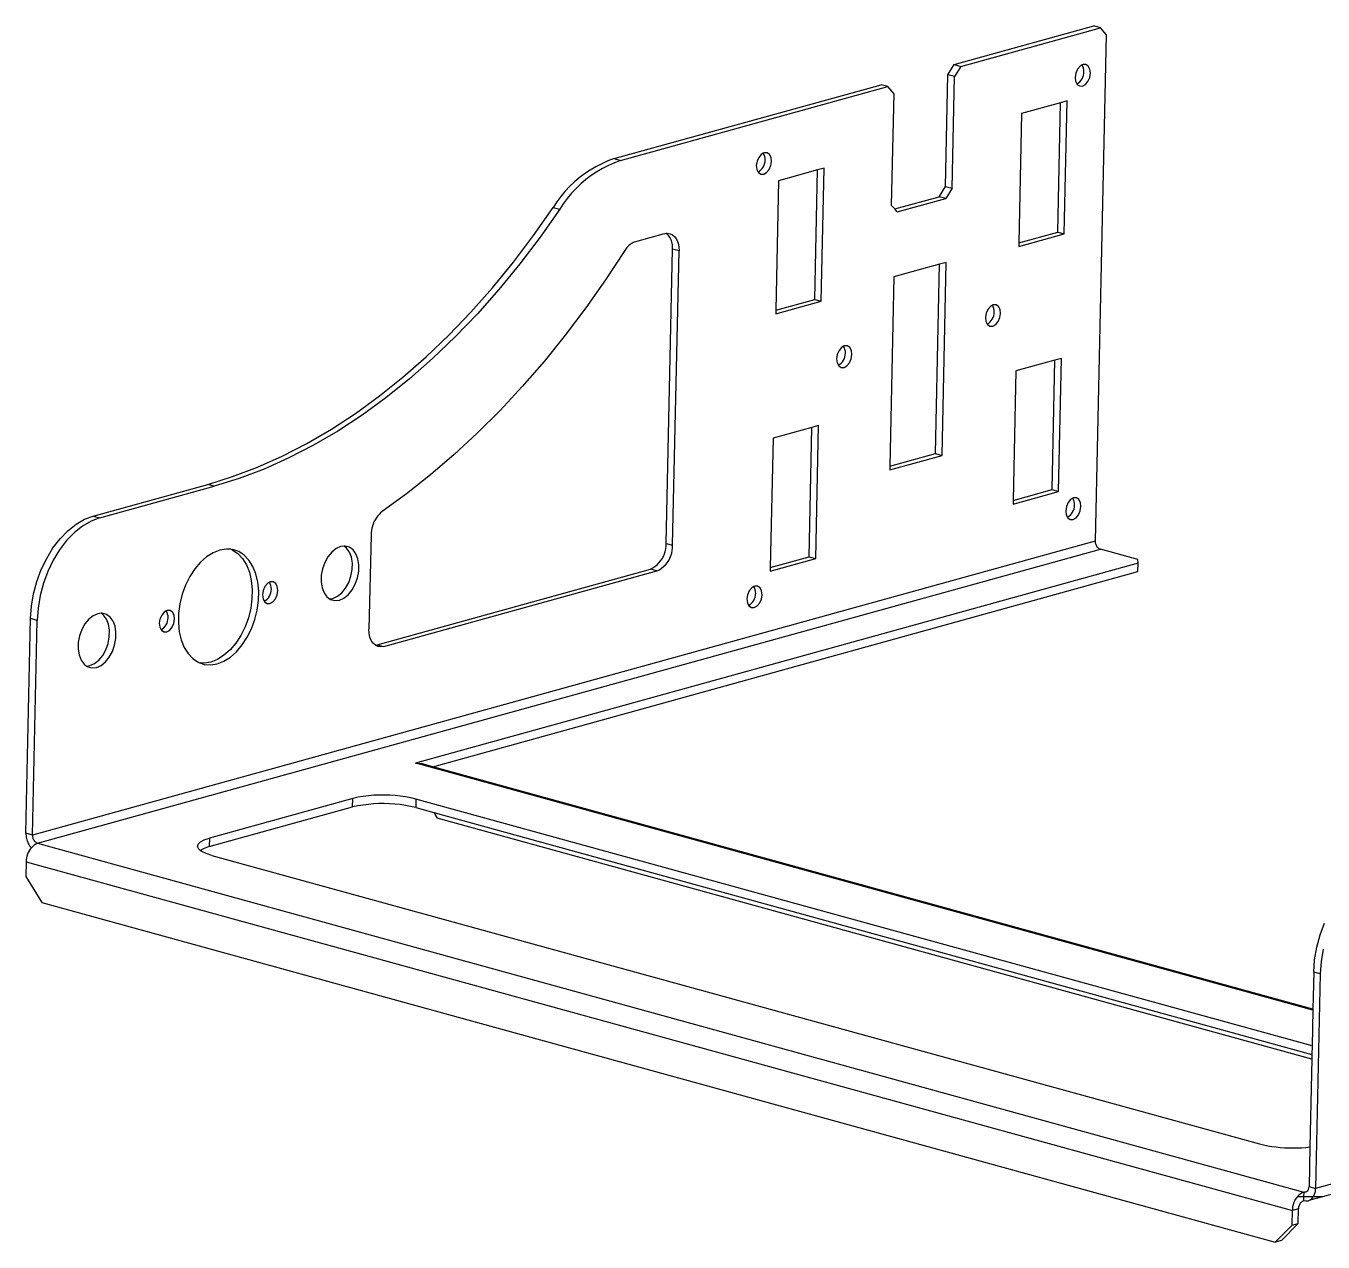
# Model space of a CAD drawing. Extents: x -582 to 53, y -1464 to -1083.
# Drawn here: x -363.2 to -290.6, y -1448.7 to -1380.6 of the extents above; entities that cross this region are included whole.
import ezdxf

# ---------------------------------------------------------------- set-up
doc = ezdxf.new("R2010")
doc.units = 0
doc.layers.add('Layer0', color=7, linetype='Continuous', true_color=0xffffff)

msp = doc.modelspace()

# ---------------------------------------------------------------- linework, layer by layer
at = {"layer": 'Layer0'}
for p, q in [((-311.242, -1382.789), (-303.422, -1380.625)), ((-310.875, -1382.89), (-303.056, -1380.726)), ((-303.056, -1380.726), (-303.422, -1380.625)), ((-302.726, -1381.113), (-303.056, -1380.726)), ((-302.726, -1381.113), (-303.343, -1409.467)), ((-311.592, -1383.364), (-311.242, -1382.789)), ((-311.242, -1382.789), (-310.875, -1382.89)), ((-310.875, -1382.89), (-311.226, -1383.465)), ((-304.334, -1383.046), (-304.431, -1383.267)), ((-304.194, -1382.878), (-304.334, -1383.046)), ((-304.08, -1382.805), (-304.194, -1382.878)), ((-304.03, -1382.787), (-304.08, -1382.805)), ((-304.034, -1382.897), (-304.08, -1382.805)), ((-304.002, -1382.994), (-304.034, -1382.897)), ((-303.868, -1382.788), (-304.03, -1382.787)), ((-303.982, -1383.094), (-304.002, -1382.994)), ((-303.983, -1383.298), (-303.976, -1383.196)), ((-303.976, -1383.196), (-303.982, -1383.094)), ((-303.733, -1382.88), (-303.868, -1382.788)), ((-303.645, -1383.049), (-303.733, -1382.88)), ((-303.618, -1383.27), (-303.645, -1383.049)), ((-330.28, -1388.057), (-315.321, -1383.918)), ((-314.955, -1384.019), (-315.321, -1383.918)), ((-311.728, -1389.611), (-311.592, -1383.364)), ((-311.226, -1383.465), (-311.592, -1383.364)), ((-311.361, -1389.712), (-311.226, -1383.465)), ((-304.431, -1383.267), (-304.468, -1383.505)), ((-304.468, -1383.505), (-304.441, -1383.726)), ((-304.441, -1383.726), (-304.373, -1383.87)), ((-304.373, -1383.87), (-304.287, -1383.814)), ((-304.373, -1383.87), (-304.353, -1383.896)), ((-304.353, -1383.896), (-304.218, -1383.988)), ((-304.287, -1383.814), (-304.209, -1383.748)), ((-304.218, -1383.988), (-304.056, -1383.989)), ((-304.209, -1383.748), (-304.141, -1383.671)), ((-304.141, -1383.671), (-304.083, -1383.587)), ((-304.083, -1383.587), (-304.037, -1383.495)), ((-304.056, -1383.989), (-303.892, -1383.898)), ((-304.037, -1383.495), (-304.003, -1383.399)), ((-304.003, -1383.399), (-303.983, -1383.298)), ((-303.892, -1383.898), (-303.752, -1383.729)), ((-303.752, -1383.729), (-303.655, -1383.509)), ((-303.655, -1383.509), (-303.618, -1383.27)), ((-329.914, -1388.158), (-314.955, -1384.019)), ((-314.625, -1384.405), (-314.955, -1384.019)), ((-314.625, -1384.405), (-314.761, -1390.653)), ((-305.29, -1384.927), (-307.469, -1385.53)), ((-305.447, -1392.172), (-305.29, -1384.927)), ((-304.919, -1384.824), (-305.29, -1384.927)), ((-305.081, -1392.273), (-304.919, -1384.824)), ((-307.469, -1385.53), (-307.626, -1392.775)), ((-330.969, -1388.338), (-331.3, -1388.507)), ((-330.628, -1388.187), (-330.969, -1388.338)), ((-330.28, -1388.057), (-330.628, -1388.187)), ((-330.262, -1388.288), (-330.602, -1388.438)), ((-330.28, -1388.057), (-329.914, -1388.158)), ((-329.914, -1388.158), (-330.262, -1388.288)), ((-322.279, -1388.206), (-322.317, -1388.445)), ((-322.183, -1387.985), (-322.279, -1388.206)), ((-322.042, -1387.817), (-322.183, -1387.985)), ((-321.928, -1387.744), (-322.042, -1387.817)), ((-321.879, -1387.726), (-321.928, -1387.744)), ((-321.883, -1387.836), (-321.928, -1387.744)), ((-321.886, -1388.435), (-321.852, -1388.338)), ((-321.85, -1387.933), (-321.883, -1387.836)), ((-321.717, -1387.727), (-321.879, -1387.726)), ((-321.852, -1388.338), (-321.831, -1388.238)), ((-321.83, -1388.033), (-321.85, -1387.933)), ((-321.831, -1388.238), (-321.824, -1388.135)), ((-321.824, -1388.135), (-321.83, -1388.033)), ((-321.582, -1387.819), (-321.717, -1387.727)), ((-321.494, -1387.988), (-321.582, -1387.819)), ((-321.504, -1388.448), (-321.467, -1388.209)), ((-321.467, -1388.209), (-321.494, -1387.988)), ((-331.929, -1388.902), (-332.226, -1389.126)), ((-331.62, -1388.695), (-331.929, -1388.902)), ((-331.563, -1389.003), (-331.86, -1389.227)), ((-331.3, -1388.507), (-331.62, -1388.695)), ((-331.254, -1388.796), (-331.563, -1389.003)), ((-330.933, -1388.608), (-331.254, -1388.796)), ((-330.602, -1388.438), (-330.933, -1388.608)), ((-322.317, -1388.445), (-322.289, -1388.665)), ((-322.289, -1388.665), (-322.221, -1388.809)), ((-322.221, -1388.809), (-322.136, -1388.753)), ((-322.221, -1388.809), (-322.201, -1388.835)), ((-322.201, -1388.835), (-322.066, -1388.927)), ((-322.136, -1388.753), (-322.058, -1388.687)), ((-322.066, -1388.927), (-321.905, -1388.928)), ((-322.058, -1388.687), (-321.989, -1388.61)), ((-321.989, -1388.61), (-321.932, -1388.526)), ((-321.932, -1388.526), (-321.886, -1388.435)), ((-321.905, -1388.928), (-321.741, -1388.837)), ((-321.741, -1388.837), (-321.6, -1388.669)), ((-321.6, -1388.669), (-321.504, -1388.448)), ((-318.889, -1388.69), (-321.068, -1389.293)), ((-319.046, -1395.936), (-318.889, -1388.69)), ((-318.518, -1388.588), (-318.889, -1388.69)), ((-318.68, -1396.037), (-318.518, -1388.588)), ((-332.778, -1389.624), (-333.032, -1389.896)), ((-332.509, -1389.367), (-332.778, -1389.624)), ((-332.412, -1389.725), (-332.665, -1389.997)), ((-332.226, -1389.126), (-332.509, -1389.367)), ((-332.143, -1389.468), (-332.412, -1389.725)), ((-331.86, -1389.227), (-332.143, -1389.468)), ((-321.068, -1389.293), (-321.225, -1396.538)), ((-312.078, -1390.186), (-311.728, -1389.611)), ((-311.728, -1389.611), (-311.361, -1389.712)), ((-311.361, -1389.712), (-311.712, -1390.287)), ((-333.49, -1390.481), (-333.692, -1390.793)), ((-333.269, -1390.182), (-333.49, -1390.481)), ((-333.032, -1389.896), (-333.269, -1390.182)), ((-332.903, -1390.283), (-333.123, -1390.582)), ((-332.665, -1389.997), (-332.903, -1390.283)), ((-314.571, -1390.876), (-312.078, -1390.186)), ((-314.432, -1391.039), (-311.712, -1390.287)), ((-311.712, -1390.287), (-312.078, -1390.186)), ((-334.786, -1392.354), (-333.692, -1390.793)), ((-333.326, -1390.894), (-334.419, -1392.455)), ((-333.692, -1390.793), (-333.326, -1390.894)), ((-333.123, -1390.582), (-333.326, -1390.894)), ((-314.571, -1390.876), (-314.761, -1390.653)), ((-314.432, -1391.039), (-314.571, -1390.876)), ((-335.92, -1393.852), (-334.786, -1392.354)), ((-334.419, -1392.455), (-335.553, -1393.953)), ((-327.468, -1392.259), (-329.09, -1392.707)), ((-327.468, -1392.259), (-327.355, -1392.238)), ((-327.355, -1392.238), (-327.303, -1392.236)), ((-327.295, -1392.295), (-327.355, -1392.238)), ((-327.303, -1392.236), (-327.145, -1392.26)), ((-327.241, -1392.356), (-327.295, -1392.295)), ((-327.191, -1392.422), (-327.241, -1392.356)), ((-327.146, -1392.491), (-327.191, -1392.422)), ((-327.108, -1392.563), (-327.146, -1392.491)), ((-327.145, -1392.26), (-327.001, -1392.33)), ((-327.075, -1392.639), (-327.108, -1392.563)), ((-327.048, -1392.717), (-327.075, -1392.639)), ((-327.001, -1392.33), (-326.875, -1392.444)), ((-326.875, -1392.444), (-326.773, -1392.597)), ((-326.773, -1392.597), (-326.699, -1392.783)), ((-307.631, -1392.979), (-305.081, -1392.273)), ((-307.626, -1392.775), (-305.447, -1392.172)), ((-305.447, -1392.172), (-305.081, -1392.273)), ((-329.682, -1393.2), (-330.757, -1394.834)), ((-329.648, -1393.144), (-329.682, -1393.2)), ((-329.611, -1393.09), (-329.648, -1393.144)), ((-329.57, -1393.038), (-329.611, -1393.09)), ((-329.526, -1392.989), (-329.57, -1393.038)), ((-329.48, -1392.943), (-329.526, -1392.989)), ((-329.431, -1392.9), (-329.48, -1392.943)), ((-329.379, -1392.859), (-329.431, -1392.9)), ((-329.325, -1392.822), (-329.379, -1392.859)), ((-329.269, -1392.788), (-329.325, -1392.822)), ((-329.211, -1392.757), (-329.269, -1392.788)), ((-329.151, -1392.731), (-329.211, -1392.757)), ((-329.09, -1392.707), (-329.151, -1392.731)), ((-327.369, -1409.608), (-327.011, -1393.124)), ((-327.028, -1392.796), (-327.048, -1392.717)), ((-327.014, -1392.878), (-327.028, -1392.796)), ((-327.006, -1392.959), (-327.014, -1392.878)), ((-327.011, -1393.124), (-327.005, -1393.042)), ((-326.645, -1393.225), (-327.011, -1393.124)), ((-327.005, -1393.042), (-327.006, -1392.959)), ((-327.003, -1409.709), (-326.645, -1393.225)), ((-326.699, -1392.783), (-326.656, -1392.995)), ((-326.656, -1392.995), (-326.645, -1393.225)), ((-307.626, -1392.775), (-307.631, -1392.979)), ((-337.091, -1395.284), (-335.92, -1393.852)), ((-335.553, -1393.953), (-336.725, -1395.385)), ((-312.059, -1393.966), (-314.612, -1394.672)), ((-312.29, -1404.575), (-312.059, -1393.966)), ((-311.688, -1393.863), (-312.059, -1393.966)), ((-311.923, -1404.676), (-311.688, -1393.863)), ((-330.757, -1394.834), (-331.87, -1396.416)), ((-314.612, -1394.672), (-314.843, -1405.281)), ((-338.298, -1396.648), (-337.091, -1395.284)), ((-336.725, -1395.385), (-337.931, -1396.749)), ((-321.23, -1396.742), (-318.68, -1396.037)), ((-321.225, -1396.538), (-319.046, -1395.936)), ((-319.046, -1395.936), (-318.68, -1396.037)), ((-309.217, -1396.329), (-309.358, -1396.498)), ((-309.103, -1396.257), (-309.217, -1396.329)), ((-309.053, -1396.239), (-309.103, -1396.257)), ((-309.058, -1396.348), (-309.103, -1396.257)), ((-308.892, -1396.239), (-309.053, -1396.239)), ((-308.757, -1396.332), (-308.892, -1396.239)), ((-308.669, -1396.501), (-308.757, -1396.332)), ((-339.536, -1397.938), (-338.298, -1396.648)), ((-337.931, -1396.749), (-339.17, -1398.039)), ((-331.87, -1396.416), (-333.02, -1397.941)), ((-321.225, -1396.538), (-321.23, -1396.742)), ((-309.454, -1396.718), (-309.491, -1396.957)), ((-309.491, -1396.957), (-309.464, -1397.178)), ((-309.358, -1396.498), (-309.454, -1396.718)), ((-309.164, -1397.123), (-309.106, -1397.039)), ((-309.106, -1397.039), (-309.06, -1396.947)), ((-309.06, -1396.947), (-309.027, -1396.85)), ((-309.025, -1396.445), (-309.058, -1396.348)), ((-309.027, -1396.85), (-309.006, -1396.75)), ((-309.005, -1396.546), (-309.025, -1396.445)), ((-309.006, -1396.75), (-308.999, -1396.648)), ((-308.999, -1396.648), (-309.005, -1396.546)), ((-308.775, -1397.181), (-308.679, -1396.961)), ((-308.679, -1396.961), (-308.641, -1396.722)), ((-308.641, -1396.722), (-308.669, -1396.501)), ((-309.464, -1397.178), (-309.396, -1397.321)), ((-309.396, -1397.321), (-309.31, -1397.266)), ((-309.396, -1397.321), (-309.376, -1397.347)), ((-309.376, -1397.347), (-309.241, -1397.439)), ((-309.31, -1397.266), (-309.233, -1397.199)), ((-309.241, -1397.439), (-309.079, -1397.44)), ((-309.233, -1397.199), (-309.164, -1397.123)), ((-309.079, -1397.44), (-308.916, -1397.349)), ((-308.916, -1397.349), (-308.775, -1397.181)), ((-340.804, -1399.154), (-339.536, -1397.938)), ((-339.17, -1398.039), (-340.438, -1399.255)), ((-333.02, -1397.941), (-334.203, -1399.407)), ((-342.098, -1400.291), (-340.804, -1399.154)), ((-317.783, -1399.023), (-317.821, -1399.262)), ((-317.687, -1398.803), (-317.783, -1399.023)), ((-317.546, -1398.634), (-317.687, -1398.803)), ((-317.432, -1398.561), (-317.546, -1398.634)), ((-317.383, -1398.544), (-317.432, -1398.561)), ((-317.387, -1398.653), (-317.432, -1398.561)), ((-317.39, -1399.252), (-317.356, -1399.155)), ((-317.354, -1398.75), (-317.387, -1398.653)), ((-317.221, -1398.544), (-317.383, -1398.544)), ((-317.356, -1399.155), (-317.335, -1399.055)), ((-317.334, -1398.851), (-317.354, -1398.75)), ((-317.335, -1399.055), (-317.328, -1398.953)), ((-317.328, -1398.953), (-317.334, -1398.851)), ((-317.086, -1398.636), (-317.221, -1398.544)), ((-316.998, -1398.806), (-317.086, -1398.636)), ((-317.008, -1399.266), (-316.971, -1399.027)), ((-316.971, -1399.027), (-316.998, -1398.806)), ((-340.438, -1399.255), (-341.732, -1400.392)), ((-334.203, -1399.407), (-335.418, -1400.812)), ((-317.821, -1399.262), (-317.793, -1399.483)), ((-317.793, -1399.483), (-317.726, -1399.626)), ((-317.726, -1399.626), (-317.64, -1399.571)), ((-317.726, -1399.626), (-317.705, -1399.652)), ((-317.705, -1399.652), (-317.57, -1399.744)), ((-317.64, -1399.571), (-317.562, -1399.504)), ((-317.57, -1399.744), (-317.409, -1399.745)), ((-317.562, -1399.504), (-317.494, -1399.428)), ((-317.494, -1399.428), (-317.436, -1399.343)), ((-317.436, -1399.343), (-317.39, -1399.252)), ((-317.409, -1399.745), (-317.245, -1399.654)), ((-317.245, -1399.654), (-317.104, -1399.486)), ((-317.104, -1399.486), (-317.008, -1399.266)), ((-307.782, -1399.947), (-307.94, -1407.193)), ((-305.603, -1399.344), (-307.782, -1399.947)), ((-305.761, -1406.59), (-305.603, -1399.344)), ((-305.232, -1399.242), (-305.603, -1399.344)), ((-305.394, -1406.691), (-305.232, -1399.242)), ((-343.416, -1401.347), (-342.098, -1400.291)), ((-341.732, -1400.392), (-343.049, -1401.448)), ((-344.753, -1402.32), (-343.416, -1401.347)), ((-335.418, -1400.812), (-336.664, -1402.153)), ((-343.049, -1401.448), (-344.387, -1402.421)), ((-346.108, -1403.207), (-344.753, -1402.32)), ((-344.387, -1402.421), (-345.742, -1403.308)), ((-336.664, -1402.153), (-337.936, -1403.427)), ((-347.477, -1404.007), (-346.108, -1403.207)), ((-345.742, -1403.308), (-347.11, -1404.108)), ((-337.936, -1403.427), (-339.234, -1404.632)), ((-319.202, -1403.108), (-321.381, -1403.71)), ((-319.36, -1410.353), (-319.202, -1403.108)), ((-318.831, -1403.005), (-319.202, -1403.108)), ((-318.993, -1410.454), (-318.831, -1403.005)), ((-348.857, -1404.717), (-347.477, -1404.007)), ((-347.11, -1404.108), (-348.49, -1404.818)), ((-321.381, -1403.71), (-321.539, -1410.956)), ((-350.244, -1405.336), (-348.857, -1404.717)), ((-348.49, -1404.818), (-349.877, -1405.437)), ((-339.234, -1404.632), (-340.555, -1405.766)), ((-314.847, -1405.485), (-311.923, -1404.676)), ((-314.843, -1405.281), (-312.29, -1404.575)), ((-312.29, -1404.575), (-311.923, -1404.676)), ((-351.635, -1405.862), (-350.244, -1405.336)), ((-349.877, -1405.437), (-351.269, -1405.963)), ((-340.555, -1405.766), (-341.896, -1406.826)), ((-314.843, -1405.281), (-314.847, -1405.485)), ((-359.439, -1408.068), (-353.028, -1406.295)), ((-359.072, -1408.169), (-352.662, -1406.395)), ((-353.028, -1406.295), (-351.635, -1405.862)), ((-352.662, -1406.395), (-353.028, -1406.295)), ((-351.269, -1405.963), (-352.662, -1406.395)), ((-341.896, -1406.826), (-343.255, -1407.812)), ((-307.944, -1407.396), (-305.394, -1406.691)), ((-307.94, -1407.193), (-307.944, -1407.396)), ((-307.94, -1407.193), (-305.761, -1406.59)), ((-305.761, -1406.59), (-305.394, -1406.691)), ((-304.721, -1407.147), (-304.862, -1407.315)), ((-304.607, -1407.074), (-304.721, -1407.147)), ((-304.557, -1407.056), (-304.607, -1407.074)), ((-304.562, -1407.166), (-304.607, -1407.074)), ((-304.529, -1407.263), (-304.562, -1407.166)), ((-304.396, -1407.057), (-304.557, -1407.056)), ((-304.261, -1407.149), (-304.396, -1407.057)), ((-304.173, -1407.318), (-304.261, -1407.149)), ((-343.35, -1407.895), (-343.439, -1407.984)), ((-343.255, -1407.812), (-343.35, -1407.895)), ((-304.958, -1407.536), (-304.996, -1407.775)), ((-304.996, -1407.775), (-304.968, -1407.995)), ((-304.862, -1407.315), (-304.958, -1407.536)), ((-304.737, -1408.017), (-304.668, -1407.941)), ((-304.668, -1407.941), (-304.611, -1407.856)), ((-304.611, -1407.856), (-304.565, -1407.765)), ((-304.565, -1407.765), (-304.531, -1407.668)), ((-304.531, -1407.668), (-304.51, -1407.568)), ((-304.509, -1407.363), (-304.529, -1407.263)), ((-304.51, -1407.568), (-304.503, -1407.465)), ((-304.503, -1407.465), (-304.509, -1407.363)), ((-304.279, -1407.999), (-304.183, -1407.778)), ((-304.183, -1407.778), (-304.146, -1407.539)), ((-304.146, -1407.539), (-304.173, -1407.318)), ((-360.861, -1408.894), (-360.401, -1408.528)), ((-360.034, -1408.629), (-360.494, -1408.995)), ((-360.401, -1408.528), (-359.924, -1408.251)), ((-359.557, -1408.352), (-360.034, -1408.629)), ((-359.924, -1408.251), (-359.439, -1408.068)), ((-359.072, -1408.169), (-359.557, -1408.352)), ((-359.439, -1408.068), (-359.072, -1408.169)), ((-343.812, -1408.634), (-343.845, -1408.756)), ((-343.771, -1408.515), (-343.812, -1408.634)), ((-343.721, -1408.4), (-343.771, -1408.515)), ((-343.662, -1408.288), (-343.721, -1408.4)), ((-343.595, -1408.181), (-343.662, -1408.288)), ((-343.521, -1408.08), (-343.595, -1408.181)), ((-343.439, -1407.984), (-343.521, -1408.08)), ((-304.968, -1407.995), (-304.9, -1408.139)), ((-304.9, -1408.139), (-304.815, -1408.083)), ((-304.9, -1408.139), (-304.88, -1408.165)), ((-304.88, -1408.165), (-304.745, -1408.257)), ((-304.815, -1408.083), (-304.737, -1408.017)), ((-304.745, -1408.257), (-304.584, -1408.258)), ((-304.584, -1408.258), (-304.42, -1408.167)), ((-304.42, -1408.167), (-304.279, -1407.999)), ((-361.691, -1409.858), (-361.293, -1409.34)), ((-361.293, -1409.34), (-360.861, -1408.894)), ((-360.494, -1408.995), (-360.927, -1409.441)), ((-343.887, -1409.131), (-344.001, -1414.413)), ((-343.882, -1409.005), (-343.887, -1409.131)), ((-343.868, -1408.88), (-343.882, -1409.005)), ((-343.845, -1408.756), (-343.868, -1408.88)), ((-303.343, -1409.467), (-362.838, -1425.93)), ((-362.553, -1426.396), (-303.058, -1409.932)), ((-362.044, -1410.438), (-361.691, -1409.858)), ((-361.324, -1409.959), (-361.678, -1410.539)), ((-360.927, -1409.441), (-361.324, -1409.959)), ((-352.725, -1410.122), (-353.088, -1410.351)), ((-352.353, -1409.976), (-352.725, -1410.122)), ((-351.983, -1409.917), (-352.353, -1409.976)), ((-351.729, -1409.929), (-351.983, -1409.917)), ((-351.705, -1409.94), (-351.729, -1409.929)), ((-351.656, -1409.962), (-351.705, -1409.94)), ((-351.626, -1409.946), (-351.656, -1409.962)), ((-351.656, -1409.962), (-351.351, -1410.164)), ((-351.289, -1410.063), (-351.626, -1409.946)), ((-350.984, -1410.265), (-351.289, -1410.063)), ((-346.088, -1410.085), (-346.303, -1410.349)), ((-345.845, -1409.891), (-346.088, -1410.085)), ((-345.59, -1409.777), (-345.845, -1409.891)), ((-345.398, -1409.748), (-345.59, -1409.777)), ((-345.337, -1409.75), (-345.398, -1409.748)), ((-345.26, -1409.859), (-345.398, -1409.748)), ((-345.1, -1409.812), (-345.337, -1409.75)), ((-345.096, -1410.083), (-345.26, -1409.859)), ((-344.894, -1409.96), (-345.1, -1409.812)), ((-344.984, -1410.37), (-345.096, -1410.083)), ((-344.73, -1410.184), (-344.894, -1409.96)), ((-327.461, -1410.191), (-327.416, -1410.05)), ((-327.416, -1410.05), (-327.386, -1409.904)), ((-327.386, -1409.904), (-327.37, -1409.756)), ((-327.37, -1409.756), (-327.369, -1409.608)), ((-327.369, -1409.608), (-327.003, -1409.709)), ((-327.05, -1410.15), (-327.02, -1410.005)), ((-327.02, -1410.005), (-327.004, -1409.857)), ((-327.004, -1409.857), (-327.003, -1409.709)), ((-303.343, -1409.467), (-303.344, -1409.515)), ((-303.344, -1409.515), (-303.34, -1409.564)), ((-303.34, -1409.564), (-303.331, -1409.611)), ((-303.331, -1409.611), (-303.317, -1409.658)), ((-303.317, -1409.658), (-303.298, -1409.702)), ((-303.298, -1409.702), (-303.275, -1409.745)), ((-303.275, -1409.745), (-303.247, -1409.785)), ((-303.247, -1409.785), (-303.216, -1409.822)), ((-303.216, -1409.822), (-303.181, -1409.856)), ((-303.181, -1409.856), (-303.143, -1409.885)), ((-303.143, -1409.885), (-303.101, -1409.911)), ((-303.101, -1409.911), (-303.058, -1409.932)), ((-300.969, -1410.508), (-303.058, -1409.932)), ((-362.347, -1411.067), (-362.044, -1410.438)), ((-361.678, -1410.539), (-361.98, -1411.168)), ((-353.433, -1410.657), (-353.751, -1411.03)), ((-353.088, -1410.351), (-353.433, -1410.657)), ((-351.351, -1410.164), (-351.085, -1410.444)), ((-351.085, -1410.444), (-350.865, -1410.796)), ((-350.718, -1410.545), (-350.984, -1410.265)), ((-350.865, -1410.796), (-350.698, -1411.209)), ((-350.499, -1410.897), (-350.718, -1410.545)), ((-346.479, -1410.667), (-346.605, -1411.021)), ((-346.303, -1410.349), (-346.479, -1410.667)), ((-344.931, -1410.705), (-344.984, -1410.37)), ((-344.939, -1411.067), (-344.931, -1410.705)), ((-344.618, -1410.471), (-344.73, -1410.184)), ((-344.564, -1410.806), (-344.618, -1410.471)), ((-344.572, -1411.168), (-344.564, -1410.806)), ((-300.942, -1410.703), (-341.399, -1421.898)), ((-327.99, -1410.894), (-327.874, -1410.8)), ((-327.874, -1410.8), (-327.768, -1410.696)), ((-327.768, -1410.696), (-327.673, -1410.582)), ((-327.673, -1410.582), (-327.59, -1410.459)), ((-327.59, -1410.459), (-327.518, -1410.328)), ((-327.518, -1410.328), (-327.461, -1410.191)), ((-327.508, -1410.901), (-327.402, -1410.797)), ((-327.402, -1410.797), (-327.307, -1410.683)), ((-327.307, -1410.683), (-327.223, -1410.56)), ((-327.223, -1410.56), (-327.152, -1410.429)), ((-327.152, -1410.429), (-327.094, -1410.292)), ((-327.094, -1410.292), (-327.05, -1410.15)), ((-321.543, -1411.159), (-318.993, -1410.454)), ((-321.539, -1410.956), (-319.36, -1410.353)), ((-319.36, -1410.353), (-318.993, -1410.454)), ((-300.942, -1410.703), (-300.969, -1410.508)), ((-300.953, -1411.183), (-300.942, -1410.703)), ((-362.592, -1411.734), (-362.347, -1411.067)), ((-361.98, -1411.168), (-362.226, -1411.835)), ((-354.033, -1411.462), (-354.27, -1411.941)), ((-353.751, -1411.03), (-354.033, -1411.462)), ((-350.698, -1411.209), (-350.588, -1411.673)), ((-350.332, -1411.31), (-350.499, -1410.897)), ((-350.222, -1411.774), (-350.332, -1411.31)), ((-346.674, -1411.389), (-346.681, -1411.751)), ((-346.605, -1411.021), (-346.674, -1411.389)), ((-345.134, -1411.789), (-345.008, -1411.435)), ((-345.008, -1411.435), (-344.939, -1411.067)), ((-344.767, -1411.89), (-344.641, -1411.536)), ((-344.641, -1411.536), (-344.572, -1411.168)), ((-343.544, -1415.278), (-328.245, -1411.044)), ((-343.178, -1415.379), (-327.879, -1411.145)), ((-340.419, -1422.104), (-300.953, -1411.183)), ((-328.245, -1411.044), (-328.114, -1410.975)), ((-327.879, -1411.145), (-328.245, -1411.044)), ((-328.114, -1410.975), (-327.99, -1410.894)), ((-327.879, -1411.145), (-327.747, -1411.076)), ((-327.747, -1411.076), (-327.623, -1410.995)), ((-327.623, -1410.995), (-327.508, -1410.901)), ((-321.539, -1410.956), (-321.543, -1411.159)), ((-362.776, -1412.423), (-362.592, -1411.734)), ((-362.226, -1411.835), (-362.409, -1412.524)), ((-354.27, -1411.941), (-354.457, -1412.452)), ((-350.588, -1411.673), (-350.538, -1412.175)), ((-350.538, -1412.175), (-350.55, -1412.701)), ((-350.172, -1412.276), (-350.222, -1411.774)), ((-350.183, -1412.802), (-350.172, -1412.276)), ((-349.92, -1412.239), (-349.958, -1412.478)), ((-349.824, -1412.019), (-349.92, -1412.239)), ((-349.683, -1411.85), (-349.824, -1412.019)), ((-349.569, -1411.778), (-349.683, -1411.85)), ((-349.52, -1411.76), (-349.569, -1411.778)), ((-349.524, -1411.869), (-349.569, -1411.778)), ((-349.491, -1411.966), (-349.524, -1411.869)), ((-349.358, -1411.76), (-349.52, -1411.76)), ((-349.493, -1412.371), (-349.472, -1412.271)), ((-349.471, -1412.067), (-349.491, -1411.966)), ((-349.472, -1412.271), (-349.465, -1412.169)), ((-349.465, -1412.169), (-349.471, -1412.067)), ((-349.223, -1411.853), (-349.358, -1411.76)), ((-349.135, -1412.022), (-349.223, -1411.853)), ((-349.145, -1412.482), (-349.108, -1412.243)), ((-349.108, -1412.243), (-349.135, -1412.022)), ((-346.681, -1411.751), (-346.628, -1412.086)), ((-346.628, -1412.086), (-346.516, -1412.374)), ((-345.525, -1412.371), (-345.309, -1412.107)), ((-345.309, -1412.107), (-345.134, -1411.789)), ((-345.158, -1412.472), (-344.943, -1412.208)), ((-344.943, -1412.208), (-344.767, -1411.89)), ((-322.71, -1412.254), (-322.807, -1412.475)), ((-322.57, -1412.086), (-322.71, -1412.254)), ((-322.456, -1412.013), (-322.57, -1412.086)), ((-322.406, -1411.995), (-322.456, -1412.013)), ((-322.41, -1412.105), (-322.456, -1412.013)), ((-322.378, -1412.202), (-322.41, -1412.105)), ((-322.244, -1411.996), (-322.406, -1411.995)), ((-322.358, -1412.302), (-322.378, -1412.202)), ((-322.352, -1412.405), (-322.358, -1412.302)), ((-322.109, -1412.088), (-322.244, -1411.996)), ((-322.021, -1412.258), (-322.109, -1412.088)), ((-321.994, -1412.478), (-322.021, -1412.258)), ((-362.894, -1413.122), (-362.776, -1412.423)), ((-362.409, -1412.524), (-362.527, -1413.222)), ((-354.589, -1412.983), (-354.661, -1413.518)), ((-354.457, -1412.452), (-354.589, -1412.983)), ((-350.55, -1412.701), (-350.622, -1413.237)), ((-350.256, -1413.338), (-350.183, -1412.802)), ((-349.958, -1412.478), (-349.93, -1412.699)), ((-349.93, -1412.699), (-349.863, -1412.842)), ((-349.863, -1412.842), (-349.777, -1412.787)), ((-349.863, -1412.842), (-349.842, -1412.868)), ((-349.842, -1412.868), (-349.707, -1412.96)), ((-349.777, -1412.787), (-349.699, -1412.72)), ((-349.707, -1412.96), (-349.546, -1412.961)), ((-349.699, -1412.72), (-349.63, -1412.644)), ((-349.63, -1412.644), (-349.573, -1412.56)), ((-349.573, -1412.56), (-349.527, -1412.468)), ((-349.546, -1412.961), (-349.382, -1412.87)), ((-349.527, -1412.468), (-349.493, -1412.371)), ((-349.382, -1412.87), (-349.241, -1412.702)), ((-349.241, -1412.702), (-349.145, -1412.482)), ((-346.516, -1412.374), (-346.352, -1412.598)), ((-346.352, -1412.598), (-346.214, -1412.708)), ((-346.214, -1412.708), (-346.022, -1412.679)), ((-346.214, -1412.708), (-346.146, -1412.745)), ((-346.146, -1412.745), (-345.909, -1412.807)), ((-346.022, -1412.679), (-345.767, -1412.565)), ((-345.909, -1412.807), (-345.656, -1412.78)), ((-345.767, -1412.565), (-345.525, -1412.371)), ((-345.656, -1412.78), (-345.4, -1412.666)), ((-345.4, -1412.666), (-345.158, -1412.472)), ((-322.807, -1412.475), (-322.844, -1412.714)), ((-322.844, -1412.714), (-322.817, -1412.935)), ((-322.817, -1412.935), (-322.749, -1413.078)), ((-322.749, -1413.078), (-322.663, -1413.022)), ((-322.663, -1413.022), (-322.585, -1412.956)), ((-322.585, -1412.956), (-322.517, -1412.88)), ((-322.517, -1412.88), (-322.459, -1412.795)), ((-322.459, -1412.795), (-322.413, -1412.704)), ((-322.413, -1412.704), (-322.379, -1412.607)), ((-322.379, -1412.607), (-322.359, -1412.507)), ((-322.359, -1412.507), (-322.352, -1412.405)), ((-322.269, -1413.106), (-322.128, -1412.938)), ((-322.128, -1412.938), (-322.031, -1412.717)), ((-322.031, -1412.717), (-321.994, -1412.478)), ((-362.943, -1413.815), (-362.894, -1413.122)), ((-362.527, -1413.222), (-362.577, -1413.916)), ((-359.444, -1413.654), (-359.687, -1413.849)), ((-359.189, -1413.54), (-359.444, -1413.654)), ((-358.997, -1413.511), (-359.189, -1413.54)), ((-358.936, -1413.513), (-358.997, -1413.511)), ((-358.859, -1413.622), (-358.997, -1413.511)), ((-358.699, -1413.575), (-358.936, -1413.513)), ((-358.695, -1413.846), (-358.859, -1413.622)), ((-358.493, -1413.723), (-358.699, -1413.575)), ((-358.329, -1413.947), (-358.493, -1413.723)), ((-355.603, -1413.618), (-355.7, -1413.839)), ((-355.463, -1413.45), (-355.603, -1413.618)), ((-355.349, -1413.377), (-355.463, -1413.45)), ((-355.299, -1413.359), (-355.349, -1413.377)), ((-355.303, -1413.469), (-355.349, -1413.377)), ((-355.271, -1413.566), (-355.303, -1413.469)), ((-355.137, -1413.36), (-355.299, -1413.359)), ((-355.251, -1413.666), (-355.271, -1413.566)), ((-355.245, -1413.768), (-355.251, -1413.666)), ((-355.002, -1413.452), (-355.137, -1413.36)), ((-354.914, -1413.621), (-355.002, -1413.452)), ((-354.887, -1413.842), (-354.914, -1413.621)), ((-354.661, -1413.518), (-354.673, -1414.044)), ((-350.622, -1413.237), (-350.754, -1413.767)), ((-350.388, -1413.868), (-350.256, -1413.338)), ((-322.749, -1413.078), (-322.729, -1413.104)), ((-322.729, -1413.104), (-322.594, -1413.196)), ((-322.594, -1413.196), (-322.432, -1413.197)), ((-322.432, -1413.197), (-322.269, -1413.106)), ((-363.204, -1425.829), (-362.943, -1413.815)), ((-362.577, -1413.916), (-362.943, -1413.815)), ((-362.838, -1425.93), (-362.577, -1413.916)), ((-360.078, -1414.431), (-360.204, -1414.784)), ((-359.902, -1414.113), (-360.078, -1414.431)), ((-359.687, -1413.849), (-359.902, -1414.113)), ((-358.583, -1414.133), (-358.695, -1413.846)), ((-358.53, -1414.468), (-358.583, -1414.133)), ((-358.538, -1414.83), (-358.53, -1414.468)), ((-358.217, -1414.234), (-358.329, -1413.947)), ((-358.163, -1414.569), (-358.217, -1414.234)), ((-355.7, -1413.839), (-355.737, -1414.077)), ((-355.737, -1414.077), (-355.71, -1414.298)), ((-355.71, -1414.298), (-355.642, -1414.442)), ((-355.642, -1414.442), (-355.556, -1414.386)), ((-355.642, -1414.442), (-355.622, -1414.468)), ((-355.622, -1414.468), (-355.487, -1414.56)), ((-355.556, -1414.386), (-355.478, -1414.32)), ((-355.478, -1414.32), (-355.41, -1414.243)), ((-355.41, -1414.243), (-355.352, -1414.159)), ((-355.352, -1414.159), (-355.306, -1414.067)), ((-355.325, -1414.561), (-355.162, -1414.47)), ((-355.306, -1414.067), (-355.272, -1413.971)), ((-355.272, -1413.971), (-355.252, -1413.87)), ((-355.252, -1413.87), (-355.245, -1413.768)), ((-355.162, -1414.47), (-355.021, -1414.301)), ((-355.021, -1414.301), (-354.924, -1414.081)), ((-354.924, -1414.081), (-354.887, -1413.842)), ((-354.673, -1414.044), (-354.623, -1414.546)), ((-350.941, -1414.279), (-351.179, -1414.757)), ((-350.754, -1413.767), (-350.941, -1414.279)), ((-350.812, -1414.858), (-350.575, -1414.38)), ((-350.575, -1414.38), (-350.388, -1413.868)), ((-343.99, -1414.642), (-344.001, -1414.413)), ((-360.272, -1415.153), (-360.28, -1415.515)), ((-360.204, -1414.784), (-360.272, -1415.153)), ((-358.732, -1415.552), (-358.606, -1415.198)), ((-358.606, -1415.198), (-358.538, -1414.83)), ((-358.24, -1415.299), (-358.171, -1414.931)), ((-358.171, -1414.931), (-358.163, -1414.569)), ((-355.487, -1414.56), (-355.325, -1414.561)), ((-354.623, -1414.546), (-354.513, -1415.01)), ((-354.513, -1415.01), (-354.346, -1415.423)), ((-351.46, -1415.189), (-351.778, -1415.563)), ((-351.179, -1414.757), (-351.46, -1415.189)), ((-351.094, -1415.29), (-350.812, -1414.858)), ((-343.947, -1414.854), (-343.99, -1414.642)), ((-343.873, -1415.04), (-343.947, -1414.854)), ((-343.771, -1415.193), (-343.873, -1415.04)), ((-343.645, -1415.307), (-343.771, -1415.193)), ((-360.28, -1415.515), (-360.227, -1415.849)), ((-360.227, -1415.849), (-360.115, -1416.137)), ((-359.123, -1416.134), (-358.908, -1415.87)), ((-358.908, -1415.87), (-358.732, -1415.552)), ((-358.542, -1415.971), (-358.366, -1415.653)), ((-358.366, -1415.653), (-358.24, -1415.299)), ((-354.346, -1415.423), (-354.126, -1415.775)), ((-354.126, -1415.775), (-353.86, -1416.055)), ((-352.123, -1415.868), (-352.486, -1416.097)), ((-351.778, -1415.563), (-352.123, -1415.868)), ((-351.756, -1415.969), (-351.411, -1415.664)), ((-351.411, -1415.664), (-351.094, -1415.29)), ((-343.645, -1415.307), (-343.544, -1415.278)), ((-343.501, -1415.377), (-343.645, -1415.307)), ((-343.544, -1415.278), (-343.178, -1415.379)), ((-343.343, -1415.402), (-343.501, -1415.377)), ((-343.178, -1415.379), (-343.343, -1415.402)), ((-360.115, -1416.137), (-359.951, -1416.361)), ((-359.951, -1416.361), (-359.813, -1416.471)), ((-359.813, -1416.471), (-359.621, -1416.443)), ((-359.813, -1416.471), (-359.744, -1416.508)), ((-359.744, -1416.508), (-359.508, -1416.57)), ((-359.621, -1416.443), (-359.366, -1416.329)), ((-359.508, -1416.57), (-359.254, -1416.544)), ((-359.366, -1416.329), (-359.123, -1416.134)), ((-359.254, -1416.544), (-358.999, -1416.43)), ((-358.999, -1416.43), (-358.757, -1416.235)), ((-358.757, -1416.235), (-358.542, -1415.971)), ((-353.86, -1416.055), (-353.555, -1416.257)), ((-353.555, -1416.257), (-353.482, -1416.291)), ((-353.482, -1416.291), (-353.454, -1416.292)), ((-353.454, -1416.292), (-353.219, -1416.374)), ((-353.228, -1416.302), (-353.454, -1416.292)), ((-352.858, -1416.243), (-353.228, -1416.302)), ((-353.219, -1416.374), (-352.861, -1416.403)), ((-352.861, -1416.403), (-352.492, -1416.344)), ((-352.486, -1416.097), (-352.858, -1416.243)), ((-352.492, -1416.344), (-352.12, -1416.198)), ((-352.12, -1416.198), (-351.756, -1415.969)), ((-341.399, -1421.898), (-341.307, -1421.923)), ((-341.307, -1421.923), (-341.188, -1421.907)), ((-291.159, -1435.74), (-341.307, -1421.923)), ((-341.188, -1421.907), (-341.087, -1421.92)), ((-340.419, -1422.104), (-341.087, -1421.92)), ((-291.157, -1435.677), (-340.419, -1422.104)), ((-344.904, -1423.88), (-352.927, -1426.1)), ((-344.915, -1424.36), (-344.904, -1423.88)), ((-344.613, -1423.819), (-344.904, -1423.88)), ((-344.32, -1423.77), (-344.613, -1423.819)), ((-344.026, -1423.733), (-344.32, -1423.77)), ((-343.73, -1423.707), (-344.026, -1423.733)), ((-343.433, -1423.693), (-343.73, -1423.707)), ((-343.136, -1423.69), (-343.433, -1423.693)), ((-342.839, -1423.698), (-343.136, -1423.69)), ((-342.543, -1423.719), (-342.839, -1423.698)), ((-342.247, -1423.75), (-342.543, -1423.719)), ((-341.953, -1423.794), (-342.247, -1423.75)), ((-341.661, -1423.848), (-341.953, -1423.794)), ((-341.372, -1423.914), (-341.661, -1423.848)), ((-341.372, -1423.914), (-341.382, -1424.395)), ((-291.202, -1437.736), (-341.372, -1423.914)), ((-352.938, -1426.581), (-344.915, -1424.36)), ((-344.624, -1424.3), (-344.915, -1424.36)), ((-344.331, -1424.251), (-344.624, -1424.3)), ((-344.036, -1424.214), (-344.331, -1424.251)), ((-343.74, -1424.188), (-344.036, -1424.214)), ((-343.443, -1424.173), (-343.74, -1424.188)), ((-343.146, -1424.17), (-343.443, -1424.173)), ((-342.849, -1424.179), (-343.146, -1424.17)), ((-342.553, -1424.199), (-342.849, -1424.179)), ((-342.258, -1424.231), (-342.553, -1424.199)), ((-341.964, -1424.274), (-342.258, -1424.231)), ((-341.672, -1424.329), (-341.964, -1424.274)), ((-341.382, -1424.395), (-341.672, -1424.329)), ((-341.382, -1424.395), (-340.372, -1424.673)), ((-340.372, -1424.673), (-291.213, -1438.217)), ((-340.372, -1424.673), (-340.182, -1424.984)), ((-291.218, -1438.474), (-340.182, -1424.984)), ((-362.838, -1425.93), (-363.204, -1425.829)), ((-363.204, -1425.829), (-363.204, -1425.904)), ((-363.204, -1425.904), (-363.199, -1425.978)), ((-363.199, -1425.978), (-363.189, -1426.052)), ((-363.189, -1426.052), (-363.175, -1426.125)), ((-362.838, -1425.93), (-362.839, -1425.979)), ((-362.839, -1425.979), (-362.835, -1426.027)), ((-362.835, -1426.027), (-362.826, -1426.075)), ((-362.826, -1426.075), (-362.812, -1426.121)), ((-353.224, -1426.201), (-352.927, -1426.1)), ((-352.927, -1426.1), (-352.938, -1426.581)), ((-363.175, -1426.125), (-363.157, -1426.197)), ((-363.157, -1426.197), (-363.134, -1426.268)), ((-363.134, -1426.268), (-363.106, -1426.337)), ((-363.106, -1426.337), (-363.075, -1426.404)), ((-363.025, -1426.817), (-363.076, -1426.911)), ((-363.075, -1426.404), (-363.039, -1426.47)), ((-363.039, -1426.47), (-362.999, -1426.533)), ((-362.965, -1426.729), (-363.025, -1426.817)), ((-362.999, -1426.533), (-362.955, -1426.593)), ((-362.896, -1426.647), (-362.965, -1426.729)), ((-362.955, -1426.593), (-362.896, -1426.647)), ((-362.82, -1426.571), (-362.896, -1426.647)), ((-362.737, -1426.504), (-362.82, -1426.571)), ((-362.812, -1426.121), (-362.793, -1426.166)), ((-362.793, -1426.166), (-362.77, -1426.209)), ((-362.77, -1426.209), (-362.742, -1426.249)), ((-362.742, -1426.249), (-362.711, -1426.286)), ((-362.648, -1426.445), (-362.737, -1426.504)), ((-362.711, -1426.286), (-362.676, -1426.319)), ((-362.676, -1426.319), (-362.638, -1426.349)), ((-362.553, -1426.396), (-362.648, -1426.445)), ((-362.638, -1426.349), (-362.596, -1426.374)), ((-362.596, -1426.374), (-362.553, -1426.396)), ((-362.553, -1426.396), (-291.675, -1445.923)), ((-353.593, -1426.58), (-353.563, -1426.446)), ((-353.526, -1426.715), (-353.593, -1426.58)), ((-353.563, -1426.446), (-353.438, -1426.318)), ((-353.442, -1426.794), (-353.526, -1426.715)), ((-353.234, -1426.682), (-353.442, -1426.794)), ((-353.367, -1426.846), (-353.442, -1426.794)), ((-353.438, -1426.318), (-353.224, -1426.201)), ((-352.938, -1426.581), (-353.234, -1426.682)), ((-363.184, -1427.43), (-363.201, -1428.247)), ((-363.183, -1427.323), (-363.184, -1427.43)), ((-363.184, -1427.43), (-292.306, -1446.958)), ((-363.171, -1427.217), (-363.183, -1427.323)), ((-363.15, -1427.112), (-363.171, -1427.217)), ((-363.118, -1427.01), (-363.15, -1427.112)), ((-363.076, -1426.911), (-363.118, -1427.01)), ((-353.12, -1426.968), (-353.367, -1426.846)), ((-352.795, -1427.075), (-353.12, -1426.968)), ((-352.795, -1427.075), (-294.158, -1443.23)), ((-363.201, -1428.247), (-362.311, -1429.701)), ((-362.311, -1429.701), (-293.266, -1448.724)), ((-231.512, -1429.257), (-291.007, -1445.721)), ((-290.762, -1431.524), (-290.516, -1430.858)), ((-290.945, -1432.213), (-290.762, -1431.524)), ((-291.063, -1432.912), (-290.945, -1432.213)), ((-290.579, -1432.314), (-290.696, -1433.013)), ((-291.112, -1433.605), (-291.063, -1432.912)), ((-290.696, -1433.013), (-290.746, -1433.706)), ((-291.112, -1433.605), (-291.157, -1435.677)), ((-290.746, -1433.706), (-291.112, -1433.605)), ((-290.746, -1433.706), (-291.007, -1445.721)), ((-291.159, -1435.74), (-291.202, -1437.736)), ((-291.157, -1435.677), (-291.159, -1435.74)), ((-291.213, -1438.217), (-291.218, -1438.474)), ((-291.202, -1437.736), (-291.213, -1438.217)), ((-291.218, -1438.474), (-291.325, -1443.396)), ((-290.605, -1446.179), (-276.958, -1442.402)), ((-294.158, -1443.23), (-293.926, -1443.283)), ((-293.926, -1443.283), (-293.692, -1443.329)), ((-293.692, -1443.329), (-293.458, -1443.368)), ((-293.458, -1443.368), (-293.222, -1443.4)), ((-293.222, -1443.4), (-292.986, -1443.424)), ((-292.986, -1443.424), (-292.749, -1443.442)), ((-292.749, -1443.442), (-292.511, -1443.452)), ((-292.511, -1443.452), (-292.274, -1443.455)), ((-292.274, -1443.455), (-292.036, -1443.451)), ((-292.036, -1443.451), (-291.798, -1443.44)), ((-291.798, -1443.44), (-291.561, -1443.422)), ((-291.561, -1443.422), (-291.325, -1443.396)), ((-291.325, -1443.396), (-291.373, -1445.62)), ((-291.399, -1445.761), (-291.381, -1445.693)), ((-291.381, -1445.693), (-291.373, -1445.62)), ((-291.373, -1445.62), (-291.007, -1445.721)), ((-292.147, -1446.345), (-292.198, -1446.439)), ((-292.087, -1446.256), (-292.147, -1446.345)), ((-292.019, -1446.174), (-292.087, -1446.256)), ((-291.942, -1446.099), (-292.019, -1446.174)), ((-292.019, -1446.174), (-291.681, -1446.179)), ((-291.859, -1446.032), (-291.942, -1446.099)), ((-291.77, -1445.973), (-291.859, -1446.032)), ((-291.675, -1445.923), (-291.77, -1445.973)), ((-291.728, -1446.426), (-291.767, -1446.452)), ((-291.685, -1446.404), (-291.728, -1446.426)), ((-291.681, -1446.179), (-291.685, -1446.404)), ((-291.685, -1446.404), (-291.556, -1446.423)), ((-291.675, -1445.923), (-291.681, -1446.179)), ((-291.681, -1446.179), (-291.129, -1446.17)), ((-291.618, -1445.932), (-291.675, -1445.923)), ((-291.562, -1445.925), (-291.618, -1445.932)), ((-291.511, -1445.903), (-291.562, -1445.925)), ((-291.556, -1446.423), (-291.427, -1446.406)), ((-291.465, -1445.868), (-291.511, -1445.903)), ((-291.465, -1445.868), (-291.427, -1445.82)), ((-291.427, -1445.82), (-291.399, -1445.761)), ((-291.427, -1446.406), (-291.316, -1446.359)), ((-291.316, -1446.359), (-290.605, -1446.179)), ((-291.316, -1446.359), (-291.213, -1446.279)), ((-291.213, -1446.279), (-291.129, -1446.17)), ((-291.129, -1446.17), (-291.064, -1446.038)), ((-291.129, -1446.17), (-290.605, -1446.179)), ((-291.064, -1446.038), (-291.023, -1445.886)), ((-291.023, -1445.886), (-291.007, -1445.721)), ((-292.323, -1447.775), (-292.306, -1446.958)), ((-292.305, -1446.851), (-292.306, -1446.958)), ((-291.966, -1446.864), (-292.306, -1446.958)), ((-292.294, -1446.744), (-292.305, -1446.851)), ((-292.272, -1446.639), (-292.294, -1446.744)), ((-292.24, -1446.537), (-292.272, -1446.639)), ((-292.198, -1446.439), (-292.24, -1446.537)), ((-291.983, -1447.681), (-291.966, -1446.864)), ((-291.965, -1446.816), (-291.966, -1446.864)), ((-291.96, -1446.769), (-291.965, -1446.816)), ((-291.951, -1446.722), (-291.96, -1446.769)), ((-291.937, -1446.677), (-291.951, -1446.722)), ((-291.918, -1446.633), (-291.937, -1446.677)), ((-291.895, -1446.591), (-291.918, -1446.633)), ((-291.869, -1446.552), (-291.895, -1446.591)), ((-291.838, -1446.515), (-291.869, -1446.552)), ((-291.804, -1446.482), (-291.838, -1446.515)), ((-291.767, -1446.452), (-291.804, -1446.482)), ((-293.266, -1448.724), (-292.323, -1447.775)), ((-291.983, -1447.681), (-292.926, -1448.63)), ((-292.323, -1447.775), (-291.983, -1447.681)), ((-292.926, -1448.63), (-293.266, -1448.724))]:
    msp.add_line(p, q, dxfattribs=at)

doc.saveas('drawing.dxf')
